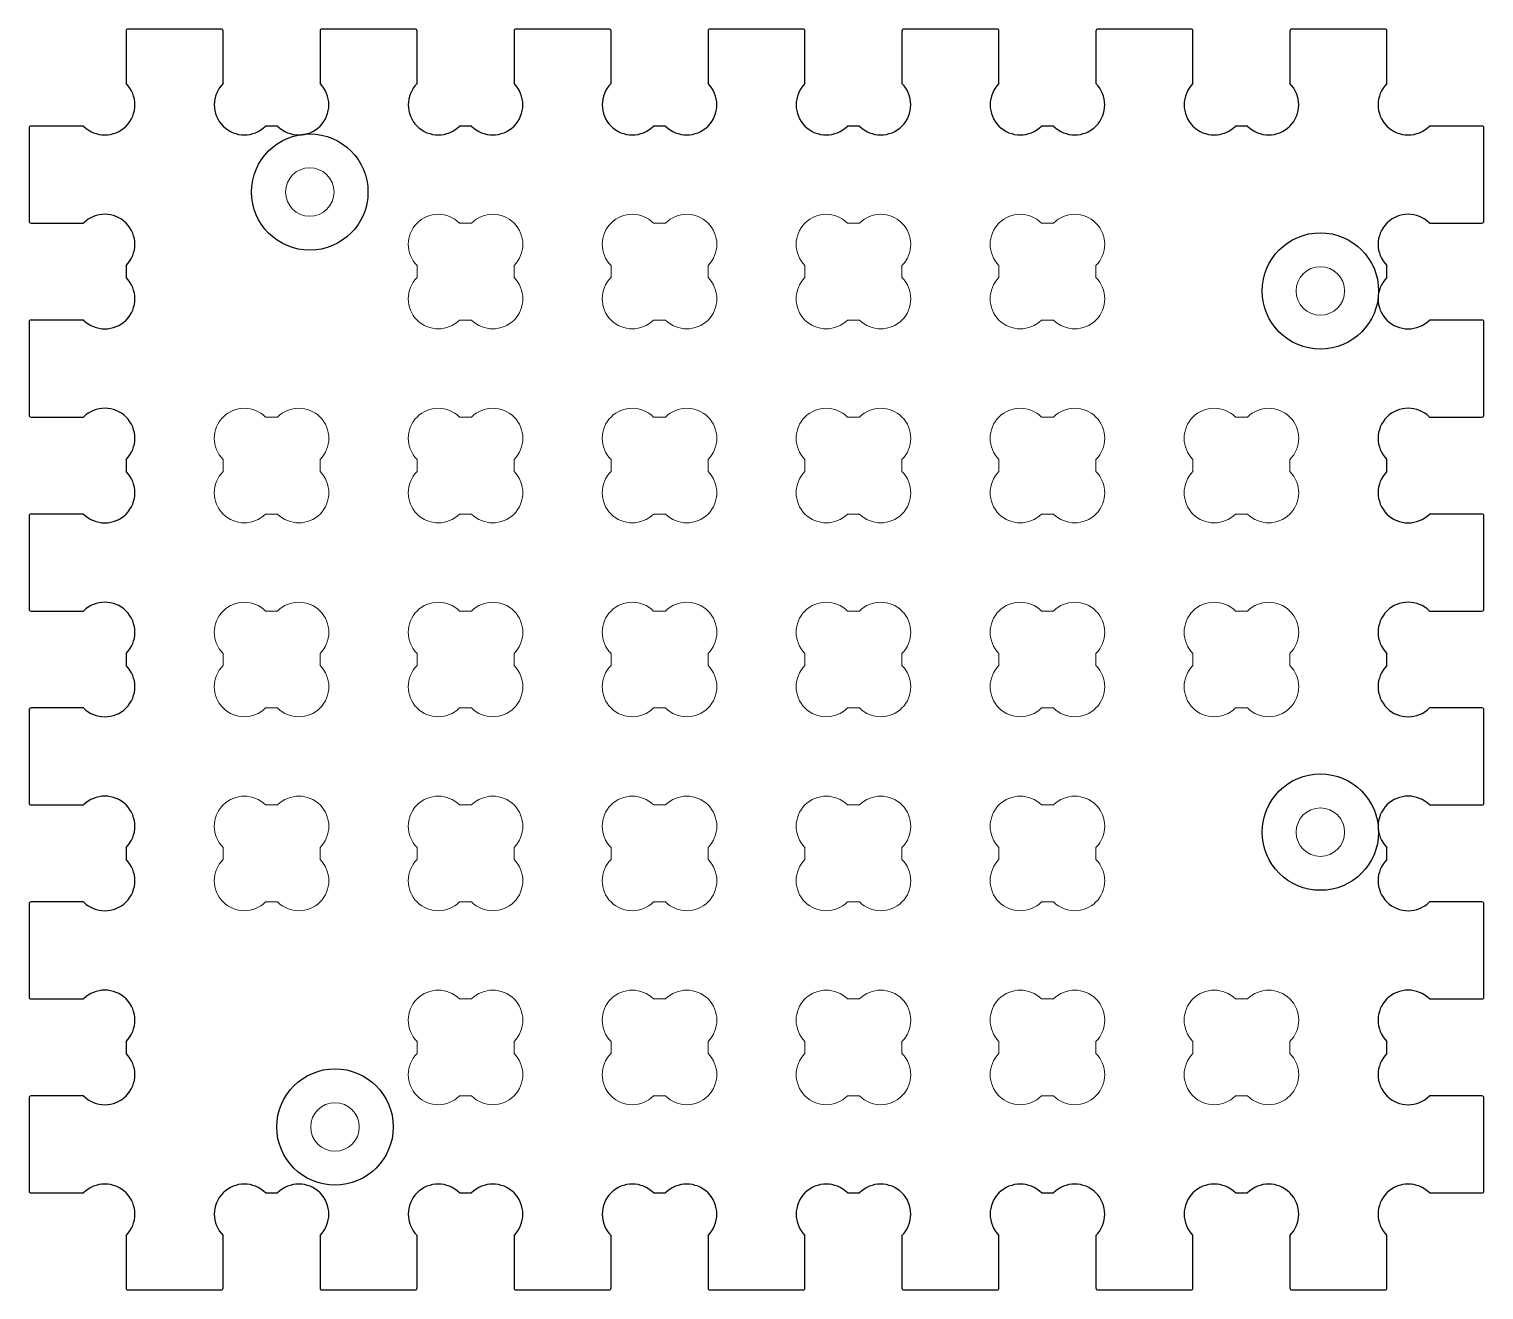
# Model space of a CAD drawing. Header units: millimetres. Extents: x -37.5 to 37.5, y -32.5 to 32.5.
import ezdxf

# ---------------------------------------------------------------- set-up
doc = ezdxf.new("R2010")
doc.units = ezdxf.units.MM
doc.layers.get('0').update_dxf_attribs({"lineweight": 25})
doc.layers.add('grav2.5mm', color=3, linetype='Continuous')
doc.layers.add('holes', color=1, linetype='Continuous', lineweight=0)

msp = doc.modelspace()

# ---------------------------------------------------------------- linework, layer by layer
for p, q in [((-32.5, 32.4), (-32.5, 29.692)), ((-27.6, 32.5), (-32.4, 32.5)), ((-27.5, 29.692), (-27.5, 32.4)), ((-22.5, 32.4), (-22.5, 29.692)), ((-17.6, 32.5), (-22.4, 32.5)), ((-17.5, 29.692), (-17.5, 32.4)), ((-12.5, 32.4), (-12.5, 29.692)), ((-7.6, 32.5), (-12.4, 32.5)), ((-7.5, 29.692), (-7.5, 32.4)), ((-2.5, 32.4), (-2.5, 29.692)), ((2.4, 32.5), (-2.4, 32.5)), ((2.5, 29.692), (2.5, 32.4)), ((7.5, 32.4), (7.5, 29.692)), ((12.4, 32.5), (7.6, 32.5)), ((12.5, 29.692), (12.5, 32.4)), ((17.5, 32.4), (17.5, 29.692)), ((22.4, 32.5), (17.6, 32.5)), ((22.5, 29.692), (22.5, 32.4)), ((27.5, 32.4), (27.5, 29.692)), ((32.4, 32.5), (27.6, 32.5)), ((32.5, 29.692), (32.5, 32.4)), ((-37.5, 27.4), (-37.5, 22.6)), ((-34.692, 27.5), (-37.4, 27.5)), ((-24.692, 27.5), (-25.308, 27.5)), ((-14.692, 27.5), (-15.308, 27.5)), ((-4.692, 27.5), (-5.308, 27.5)), ((5.308, 27.5), (4.692, 27.5)), ((15.308, 27.5), (14.692, 27.5)), ((25.308, 27.5), (24.692, 27.5)), ((37.4, 27.5), (34.692, 27.5)), ((37.5, 22.6), (37.5, 27.4)), ((-37.4, 22.5), (-34.692, 22.5)), ((34.692, 22.5), (37.4, 22.5)), ((-32.5, 20.308), (-32.5, 19.692)), ((32.5, 19.692), (32.5, 20.308)), ((-37.5, 17.4), (-37.5, 12.6)), ((-34.692, 17.5), (-37.4, 17.5)), ((37.4, 17.5), (34.692, 17.5)), ((37.5, 12.6), (37.5, 17.4)), ((-37.4, 12.5), (-34.692, 12.5)), ((34.692, 12.5), (37.4, 12.5)), ((-32.5, 10.308), (-32.5, 9.692)), ((32.5, 9.692), (32.5, 10.308)), ((-34.692, 7.5), (-37.4, 7.5)), ((37.4, 7.5), (34.692, 7.5)), ((-37.5, 7.4), (-37.5, 2.6)), ((37.5, 2.6), (37.5, 7.4)), ((-37.4, 2.5), (-34.692, 2.5)), ((34.692, 2.5), (37.4, 2.5)), ((-32.5, 0.308), (-32.5, -0.308)), ((32.5, -0.308), (32.5, 0.308)), ((-37.5, -2.6), (-37.5, -7.4)), ((-34.692, -2.5), (-37.4, -2.5)), ((37.4, -2.5), (34.692, -2.5)), ((37.5, -7.4), (37.5, -2.6)), ((-37.4, -7.5), (-34.692, -7.5)), ((34.692, -7.5), (37.4, -7.5)), ((-32.5, -9.692), (-32.5, -10.308)), ((32.5, -10.308), (32.5, -9.692)), ((-37.5, -12.6), (-37.5, -17.4)), ((-34.692, -12.5), (-37.4, -12.5)), ((37.4, -12.5), (34.692, -12.5)), ((37.5, -17.4), (37.5, -12.6)), ((-37.4, -17.5), (-34.692, -17.5)), ((34.692, -17.5), (37.4, -17.5)), ((-32.5, -19.692), (-32.5, -20.308)), ((32.5, -20.308), (32.5, -19.692)), ((-34.692, -22.5), (-37.4, -22.5)), ((37.4, -22.5), (34.692, -22.5)), ((-37.5, -22.6), (-37.5, -27.4)), ((37.5, -27.4), (37.5, -22.6)), ((-37.4, -27.5), (-34.692, -27.5)), ((-25.308, -27.5), (-24.692, -27.5)), ((-15.308, -27.5), (-14.692, -27.5)), ((-5.308, -27.5), (-4.692, -27.5)), ((4.692, -27.5), (5.308, -27.5)), ((14.692, -27.5), (15.308, -27.5)), ((24.692, -27.5), (25.308, -27.5)), ((34.692, -27.5), (37.4, -27.5)), ((-32.5, -29.692), (-32.5, -32.4)), ((-27.5, -32.4), (-27.5, -29.692)), ((-22.5, -29.692), (-22.5, -32.4)), ((-17.5, -32.4), (-17.5, -29.692)), ((-12.5, -29.692), (-12.5, -32.4)), ((-7.5, -32.4), (-7.5, -29.692)), ((-2.5, -29.692), (-2.5, -32.4)), ((2.5, -32.4), (2.5, -29.692)), ((7.5, -29.692), (7.5, -32.4)), ((12.5, -32.4), (12.5, -29.692)), ((17.5, -29.692), (17.5, -32.4)), ((22.5, -32.4), (22.5, -29.692)), ((27.5, -29.692), (27.5, -32.4)), ((32.5, -32.4), (32.5, -29.692)), ((-32.4, -32.5), (-27.6, -32.5)), ((-22.4, -32.5), (-17.6, -32.5)), ((-12.4, -32.5), (-7.6, -32.5)), ((-2.4, -32.5), (2.4, -32.5)), ((7.6, -32.5), (12.4, -32.5)), ((17.6, -32.5), (22.4, -32.5)), ((27.6, -32.5), (32.4, -32.5))]:
    msp.add_line(p, q)
for centre, radius, start, end in [((-32.4, 32.4), 0.1, 90, 180), ((-27.6, 32.4), 0.1, 0, 90), ((-22.4, 32.4), 0.1, 90, 180), ((-17.6, 32.4), 0.1, 0, 90), ((-12.4, 32.4), 0.1, 90, 180), ((-7.6, 32.4), 0.1, 0, 90), ((-2.4, 32.4), 0.1, 90, 180), ((2.4, 32.4), 0.1, 0, 90), ((7.6, 32.4), 0.1, 90, 180), ((12.4, 32.4), 0.1, 0, 90), ((17.6, 32.4), 0.1, 90, 180), ((22.4, 32.4), 0.1, 0, 90), ((27.6, 32.4), 0.1, 90, 180), ((32.4, 32.4), 0.1, 0, 90), ((-33.596, 28.596), 1.55, 225, 45), ((-26.404, 28.596), 1.55, 135, 315), ((-23.596, 28.596), 1.55, 225, 45), ((-16.404, 28.596), 1.55, 135, 315), ((-13.596, 28.596), 1.55, 225, 45), ((-6.404, 28.596), 1.55, 135, 315), ((-3.596, 28.596), 1.55, 225, 45), ((3.596, 28.596), 1.55, 135, 315), ((6.404, 28.596), 1.55, 225, 45), ((13.596, 28.596), 1.55, 135, 315), ((16.404, 28.596), 1.55, 225, 45), ((23.596, 28.596), 1.55, 135, 315), ((26.404, 28.596), 1.55, 225, 45), ((33.596, 28.596), 1.55, 135, 315), ((-37.4, 27.4), 0.1, 90, 180), ((37.4, 27.4), 0.1, 0, 90), ((-37.4, 22.6), 0.1, 180, 270), ((-33.596, 21.404), 1.55, 315, 135), ((33.596, 21.404), 1.55, 45, 225), ((37.4, 22.6), 0.1, 270, 0), ((-33.596, 18.596), 1.55, 225, 45), ((33.596, 18.596), 1.55, 135, 315), ((-37.4, 17.4), 0.1, 90, 180), ((37.4, 17.4), 0.1, 0, 90), ((-33.596, 11.404), 1.55, 315, 135), ((33.596, 11.404), 1.55, 45, 225), ((-37.4, 12.6), 0.1, 180, 270), ((37.4, 12.6), 0.1, 270, 0), ((-33.596, 8.596), 1.55, 225, 45), ((33.596, 8.596), 1.55, 135, 315), ((-37.4, 7.4), 0.1, 90, 180), ((37.4, 7.4), 0.1, 0, 90), ((-37.4, 2.6), 0.1, 180, 270), ((-33.596, 1.404), 1.55, 315, 135), ((33.596, 1.404), 1.55, 45, 225), ((37.4, 2.6), 0.1, 270, 0), ((-33.596, -1.404), 1.55, 225, 45), ((33.596, -1.404), 1.55, 135, 315), ((-37.4, -2.6), 0.1, 90, 180), ((37.4, -2.6), 0.1, 0, 90), ((-37.4, -7.4), 0.1, 180, 270), ((-33.596, -8.596), 1.55, 315, 135), ((33.596, -8.596), 1.55, 45, 225), ((37.4, -7.4), 0.1, 270, 0), ((-33.596, -11.404), 1.55, 225, 45), ((33.596, -11.404), 1.55, 135, 315), ((-37.4, -12.6), 0.1, 90, 180), ((37.4, -12.6), 0.1, 0, 90), ((-33.596, -18.596), 1.55, 315, 135), ((33.596, -18.596), 1.55, 45, 225), ((-37.4, -17.4), 0.1, 180, 270), ((37.4, -17.4), 0.1, 270, 0), ((-33.596, -21.404), 1.55, 225, 45), ((33.596, -21.404), 1.55, 135, 315), ((-37.4, -22.6), 0.1, 90, 180), ((37.4, -22.6), 0.1, 0, 90), ((-37.4, -27.4), 0.1, 180, 270), ((-33.596, -28.596), 1.55, 315, 135), ((-26.404, -28.596), 1.55, 45, 225), ((-23.596, -28.596), 1.55, 315, 135), ((-16.404, -28.596), 1.55, 45, 225), ((-13.596, -28.596), 1.55, 315, 135), ((-6.404, -28.596), 1.55, 45, 225), ((-3.596, -28.596), 1.55, 315, 135), ((3.596, -28.596), 1.55, 45, 225), ((6.404, -28.596), 1.55, 315, 135), ((13.596, -28.596), 1.55, 45, 225), ((16.404, -28.596), 1.55, 315, 135), ((23.596, -28.596), 1.55, 45, 225), ((26.404, -28.596), 1.55, 315, 135), ((33.596, -28.596), 1.55, 45, 225), ((37.4, -27.4), 0.1, 270, 0), ((-32.4, -32.4), 0.1, 180, 270), ((-27.6, -32.4), 0.1, 270, 0), ((-22.4, -32.4), 0.1, 180, 270), ((-17.6, -32.4), 0.1, 270, 0), ((-12.4, -32.4), 0.1, 180, 270), ((-7.6, -32.4), 0.1, 270, 0), ((-2.4, -32.4), 0.1, 180, 270), ((2.4, -32.4), 0.1, 270, 0), ((7.6, -32.4), 0.1, 180, 270), ((12.4, -32.4), 0.1, 270, 0), ((17.6, -32.4), 0.1, 180, 270), ((22.4, -32.4), 0.1, 270, 0), ((27.6, -32.4), 0.1, 180, 270), ((32.4, -32.4), 0.1, 270, 0)]:
    msp.add_arc(centre, radius, start, end)
at = {"layer": 'grav2.5mm'}
for centre in [(-23.03, 24.1), (29.07, 19), (29.07, -8.9), (-21.73, -24.1)]:
    msp.add_circle(centre, 3, dxfattribs=at)
at = {"layer": 'holes'}
for p, q in [((-14.692, 22.5), (-15.308, 22.5)), ((-4.692, 22.5), (-5.308, 22.5)), ((5.308, 22.5), (4.692, 22.5)), ((15.308, 22.5), (14.692, 22.5)), ((-17.5, 20.308), (-17.5, 19.692)), ((-12.5, 19.692), (-12.5, 20.308)), ((-7.5, 20.308), (-7.5, 19.692)), ((-2.5, 19.692), (-2.5, 20.308)), ((2.5, 20.308), (2.5, 19.692)), ((7.5, 19.692), (7.5, 20.308)), ((12.5, 20.308), (12.5, 19.692)), ((17.5, 19.692), (17.5, 20.308)), ((-15.308, 17.5), (-14.692, 17.5)), ((-5.308, 17.5), (-4.692, 17.5)), ((4.692, 17.5), (5.308, 17.5)), ((14.692, 17.5), (15.308, 17.5)), ((-24.692, 12.5), (-25.308, 12.5)), ((-14.692, 12.5), (-15.308, 12.5)), ((-4.692, 12.5), (-5.308, 12.5)), ((5.308, 12.5), (4.692, 12.5)), ((15.308, 12.5), (14.692, 12.5)), ((25.308, 12.5), (24.692, 12.5)), ((-27.5, 10.308), (-27.5, 9.692)), ((-22.5, 9.692), (-22.5, 10.308)), ((-17.5, 10.308), (-17.5, 9.692)), ((-12.5, 9.692), (-12.5, 10.308)), ((-7.5, 10.308), (-7.5, 9.692)), ((-2.5, 9.692), (-2.5, 10.308)), ((2.5, 10.308), (2.5, 9.692)), ((7.5, 9.692), (7.5, 10.308)), ((12.5, 10.308), (12.5, 9.692)), ((17.5, 9.692), (17.5, 10.308)), ((22.5, 10.308), (22.5, 9.692)), ((27.5, 9.692), (27.5, 10.308)), ((-25.308, 7.5), (-24.692, 7.5)), ((-15.308, 7.5), (-14.692, 7.5)), ((-5.308, 7.5), (-4.692, 7.5)), ((4.692, 7.5), (5.308, 7.5)), ((14.692, 7.5), (15.308, 7.5)), ((24.692, 7.5), (25.308, 7.5)), ((-24.692, 2.5), (-25.308, 2.5)), ((-14.692, 2.5), (-15.308, 2.5)), ((-4.692, 2.5), (-5.308, 2.5)), ((5.308, 2.5), (4.692, 2.5)), ((15.308, 2.5), (14.692, 2.5)), ((25.308, 2.5), (24.692, 2.5)), ((-27.5, 0.308), (-27.5, -0.308)), ((-22.5, -0.308), (-22.5, 0.308)), ((-17.5, 0.308), (-17.5, -0.308)), ((-12.5, -0.308), (-12.5, 0.308)), ((-7.5, 0.308), (-7.5, -0.308)), ((-2.5, -0.308), (-2.5, 0.308)), ((2.5, 0.308), (2.5, -0.308)), ((7.5, -0.308), (7.5, 0.308)), ((12.5, 0.308), (12.5, -0.308)), ((17.5, -0.308), (17.5, 0.308)), ((22.5, 0.308), (22.5, -0.308)), ((27.5, -0.308), (27.5, 0.308)), ((-25.308, -2.5), (-24.692, -2.5)), ((-15.308, -2.5), (-14.692, -2.5)), ((-5.308, -2.5), (-4.692, -2.5)), ((4.692, -2.5), (5.308, -2.5)), ((14.692, -2.5), (15.308, -2.5)), ((24.692, -2.5), (25.308, -2.5)), ((-24.692, -7.5), (-25.308, -7.5)), ((-14.692, -7.5), (-15.308, -7.5)), ((-4.692, -7.5), (-5.308, -7.5)), ((5.308, -7.5), (4.692, -7.5)), ((15.308, -7.5), (14.692, -7.5)), ((-27.5, -9.692), (-27.5, -10.308)), ((-22.5, -10.308), (-22.5, -9.692)), ((-17.5, -9.692), (-17.5, -10.308)), ((-12.5, -10.308), (-12.5, -9.692)), ((-7.5, -9.692), (-7.5, -10.308)), ((-2.5, -10.308), (-2.5, -9.692)), ((2.5, -9.692), (2.5, -10.308)), ((7.5, -10.308), (7.5, -9.692)), ((12.5, -9.692), (12.5, -10.308)), ((17.5, -10.308), (17.5, -9.692)), ((-25.308, -12.5), (-24.692, -12.5)), ((-15.308, -12.5), (-14.692, -12.5)), ((-5.308, -12.5), (-4.692, -12.5)), ((4.692, -12.5), (5.308, -12.5)), ((14.692, -12.5), (15.308, -12.5)), ((-14.692, -17.5), (-15.308, -17.5)), ((-4.692, -17.5), (-5.308, -17.5)), ((5.308, -17.5), (4.692, -17.5)), ((15.308, -17.5), (14.692, -17.5)), ((25.308, -17.5), (24.692, -17.5)), ((-17.5, -19.692), (-17.5, -20.308)), ((-12.5, -20.308), (-12.5, -19.692)), ((-7.5, -19.692), (-7.5, -20.308)), ((-2.5, -20.308), (-2.5, -19.692)), ((2.5, -19.692), (2.5, -20.308)), ((7.5, -20.308), (7.5, -19.692)), ((12.5, -19.692), (12.5, -20.308)), ((17.5, -20.308), (17.5, -19.692)), ((22.5, -19.692), (22.5, -20.308)), ((27.5, -20.308), (27.5, -19.692)), ((-15.308, -22.5), (-14.692, -22.5)), ((-5.308, -22.5), (-4.692, -22.5)), ((4.692, -22.5), (5.308, -22.5)), ((14.692, -22.5), (15.308, -22.5)), ((24.692, -22.5), (25.308, -22.5))]:
    msp.add_line(p, q, dxfattribs=at)
for centre in [(-23.03, 24.1), (29.07, 19), (29.07, -8.9), (-21.73, -24.1)]:
    msp.add_circle(centre, 1.25, dxfattribs=at)
for centre, start, end in [((-16.404, 21.404), 45, 225), ((-13.596, 21.404), 315, 135), ((-6.404, 21.404), 45, 225), ((-3.596, 21.404), 315, 135), ((3.596, 21.404), 45, 225), ((6.404, 21.404), 315, 135), ((13.596, 21.404), 45, 225), ((16.404, 21.404), 315, 135), ((-16.404, 18.596), 135, 315), ((-13.596, 18.596), 225, 45), ((-6.404, 18.596), 135, 315), ((-3.596, 18.596), 225, 45), ((3.596, 18.596), 135, 315), ((6.404, 18.596), 225, 45), ((13.596, 18.596), 135, 315), ((16.404, 18.596), 225, 45), ((-26.404, 11.404), 45, 225), ((-23.596, 11.404), 315, 135), ((-16.404, 11.404), 45, 225), ((-13.596, 11.404), 315, 135), ((-6.404, 11.404), 45, 225), ((-3.596, 11.404), 315, 135), ((3.596, 11.404), 45, 225), ((6.404, 11.404), 315, 135), ((13.596, 11.404), 45, 225), ((16.404, 11.404), 315, 135), ((23.596, 11.404), 45, 225), ((26.404, 11.404), 315, 135), ((-26.404, 8.596), 135, 315), ((-23.596, 8.596), 225, 45), ((-16.404, 8.596), 135, 315), ((-13.596, 8.596), 225, 45), ((-6.404, 8.596), 135, 315), ((-3.596, 8.596), 225, 45), ((3.596, 8.596), 135, 315), ((6.404, 8.596), 225, 45), ((13.596, 8.596), 135, 315), ((16.404, 8.596), 225, 45), ((23.596, 8.596), 135, 315), ((26.404, 8.596), 225, 45), ((-26.404, 1.404), 45, 225), ((-23.596, 1.404), 315, 135), ((-16.404, 1.404), 45, 225), ((-13.596, 1.404), 315, 135), ((-6.404, 1.404), 45, 225), ((-3.596, 1.404), 315, 135), ((3.596, 1.404), 45, 225), ((6.404, 1.404), 315, 135), ((13.596, 1.404), 45, 225), ((16.404, 1.404), 315, 135), ((23.596, 1.404), 45, 225), ((26.404, 1.404), 315, 135), ((-26.404, -1.404), 135, 315), ((-23.596, -1.404), 225, 45), ((-16.404, -1.404), 135, 315), ((-13.596, -1.404), 225, 45), ((-6.404, -1.404), 135, 315), ((-3.596, -1.404), 225, 45), ((3.596, -1.404), 135, 315), ((6.404, -1.404), 225, 45), ((13.596, -1.404), 135, 315), ((16.404, -1.404), 225, 45), ((23.596, -1.404), 135, 315), ((26.404, -1.404), 225, 45), ((-26.404, -8.596), 45, 225), ((-23.596, -8.596), 315, 135), ((-16.404, -8.596), 45, 225), ((-13.596, -8.596), 315, 135), ((-6.404, -8.596), 45, 225), ((-3.596, -8.596), 315, 135), ((3.596, -8.596), 45, 225), ((6.404, -8.596), 315, 135), ((13.596, -8.596), 45, 225), ((16.404, -8.596), 315, 135), ((-26.404, -11.404), 135, 315), ((-23.596, -11.404), 225, 45), ((-16.404, -11.404), 135, 315), ((-13.596, -11.404), 225, 45), ((-6.404, -11.404), 135, 315), ((-3.596, -11.404), 225, 45), ((3.596, -11.404), 135, 315), ((6.404, -11.404), 225, 45), ((13.596, -11.404), 135, 315), ((16.404, -11.404), 225, 45), ((-16.404, -18.596), 45, 225), ((-13.596, -18.596), 315, 135), ((-6.404, -18.596), 45, 225), ((-3.596, -18.596), 315, 135), ((3.596, -18.596), 45, 225), ((6.404, -18.596), 315, 135), ((13.596, -18.596), 45, 225), ((16.404, -18.596), 315, 135), ((23.596, -18.596), 45, 225), ((26.404, -18.596), 315, 135), ((-16.404, -21.404), 135, 315), ((-13.596, -21.404), 225, 45), ((-6.404, -21.404), 135, 315), ((-3.596, -21.404), 225, 45), ((3.596, -21.404), 135, 315), ((6.404, -21.404), 225, 45), ((13.596, -21.404), 135, 315), ((16.404, -21.404), 225, 45), ((23.596, -21.404), 135, 315), ((26.404, -21.404), 225, 45)]:
    msp.add_arc(centre, 1.55, start, end, dxfattribs=at)

doc.saveas('drawing.dxf')
